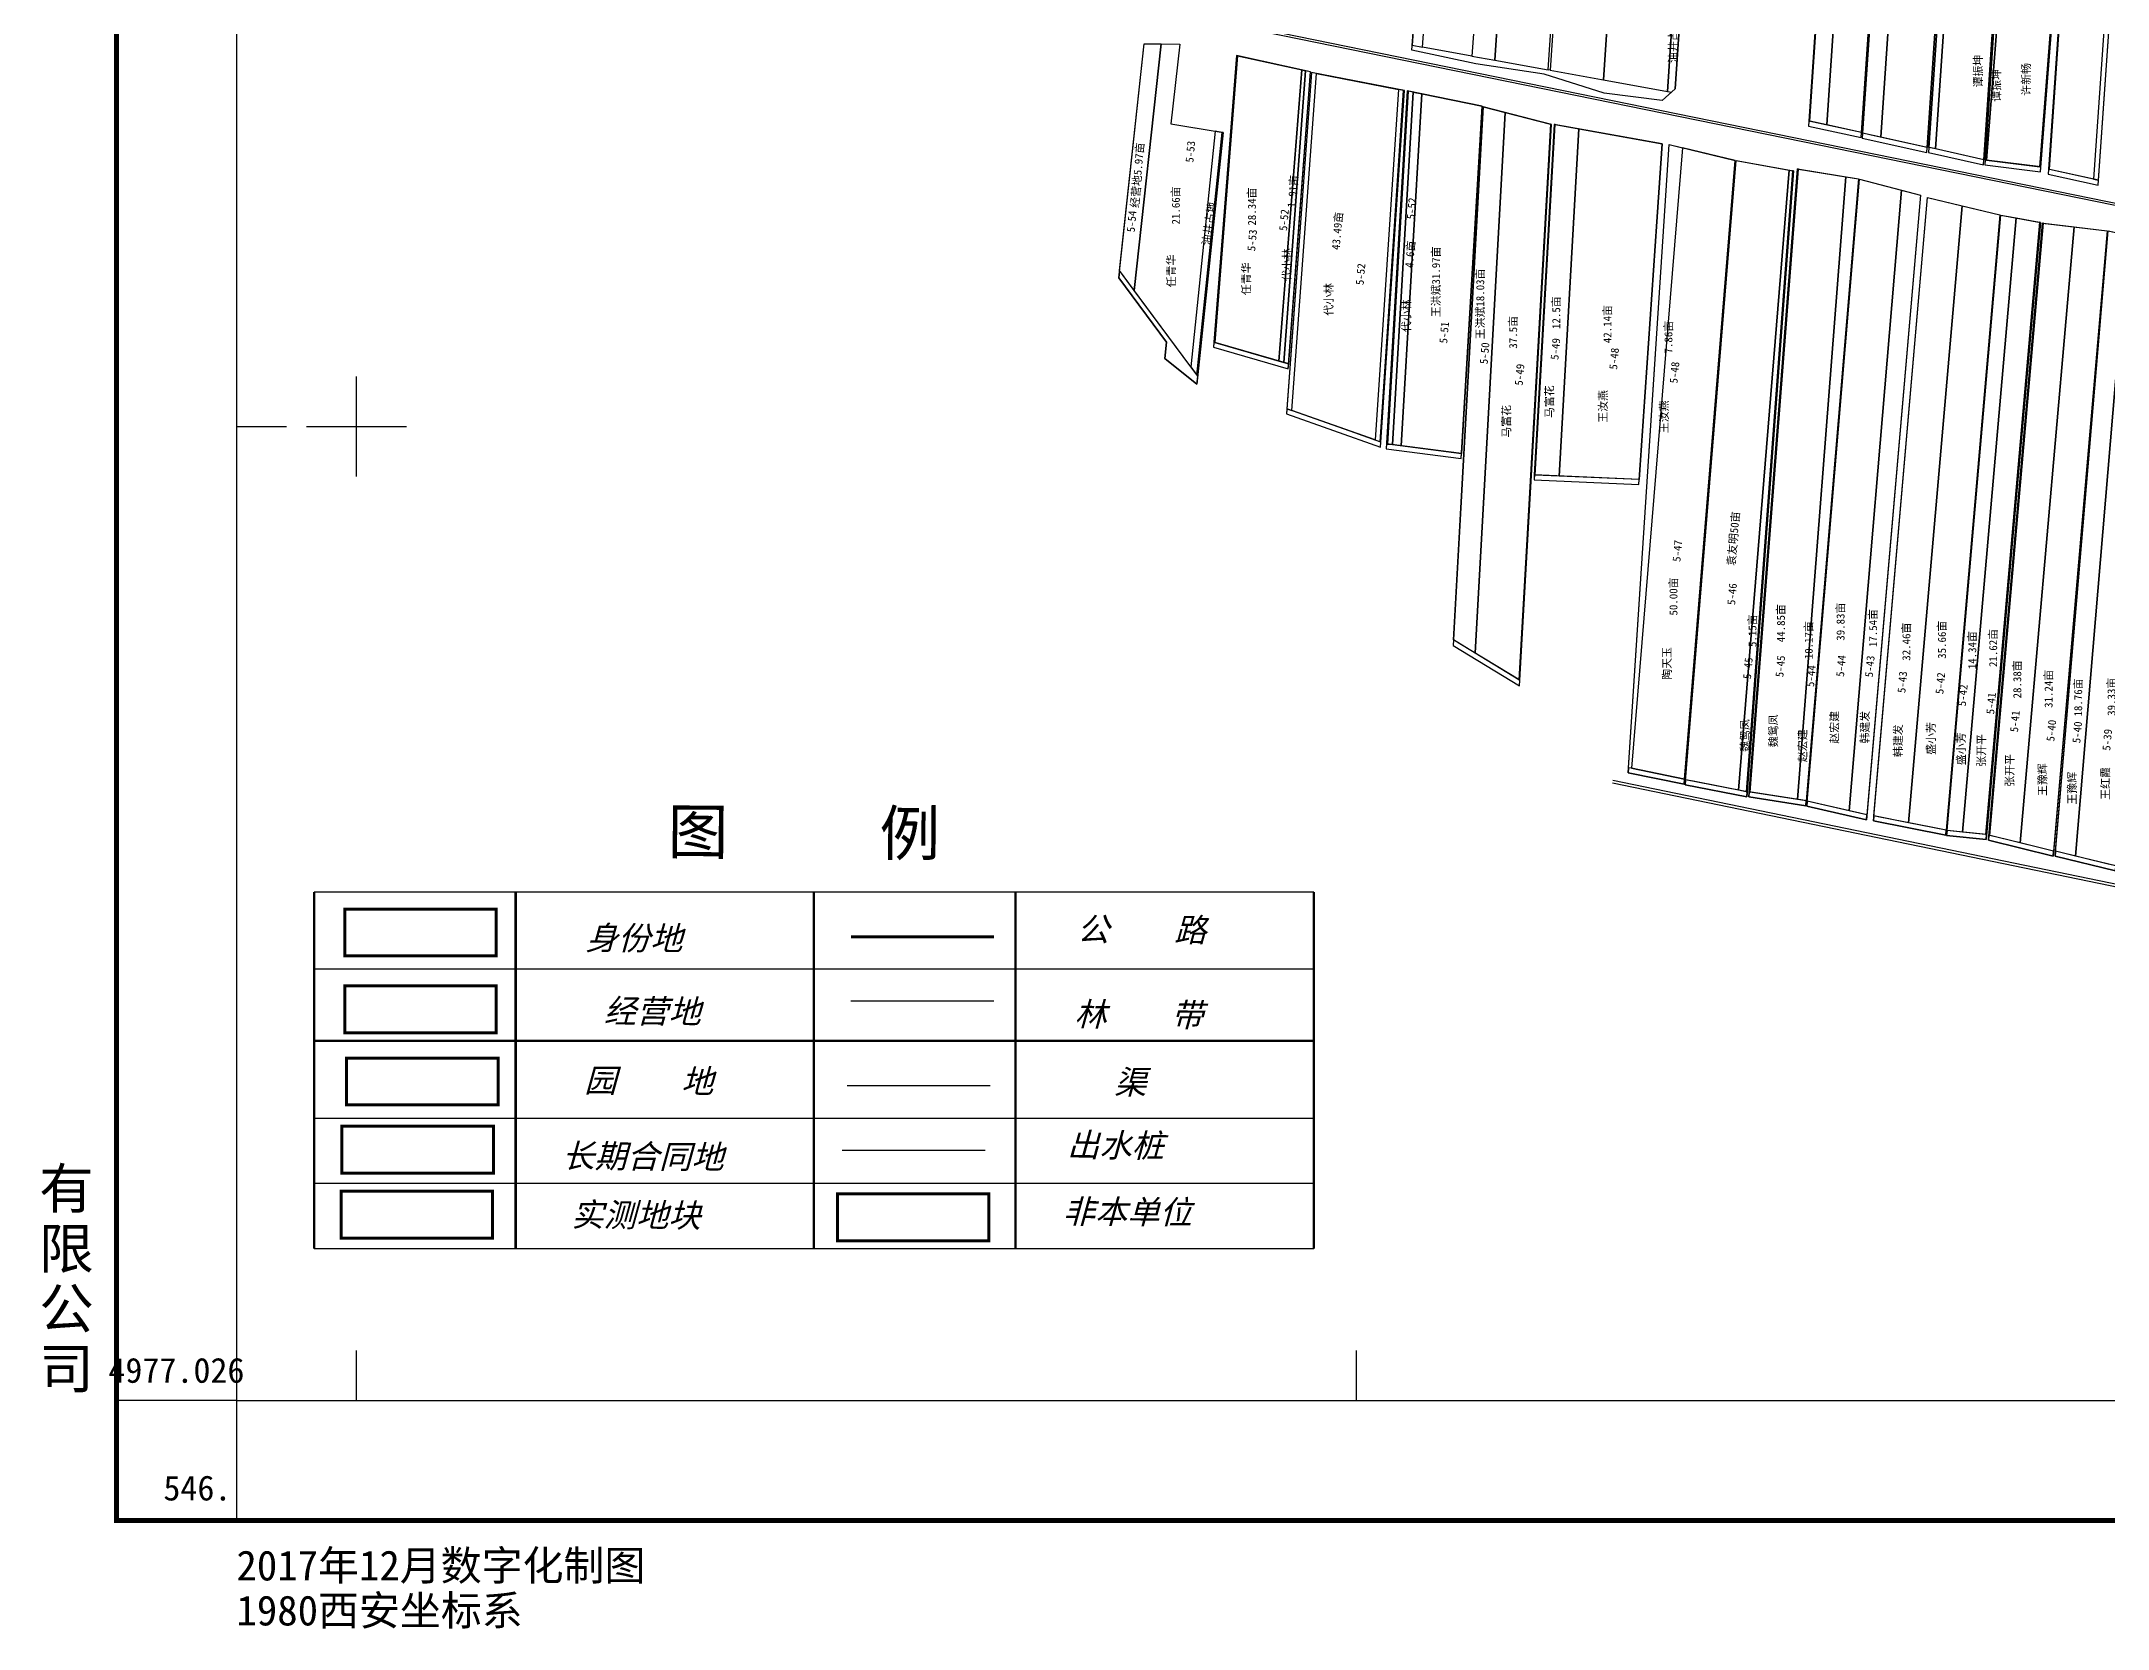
# Model space of a CAD drawing. Extents: x 546685 to 552006, y 4976723 to 4983341.
# Drawn here: x 546685 to 548751, y 4976798 to 4978385 of the extents above; entities that cross this region are included whole.
import ezdxf
from ezdxf.enums import TextEntityAlignment as Align

# ---------------------------------------------------------------- set-up
doc = ezdxf.new("R2010")
doc.units = 0
doc.header["$LTSCALE"] = 10
for name, color, linetype in [('2019-4-5', 7, 'CONTINUOUS'), ('2021新职工', 4, 'CONTINUOUS'), ('2022年', 2, 'CONTINUOUS'), ('TK', 7, 'CONTINUOUS'), ('出水桩', 2, 'CONTINUOUS'), ('图例', 7, 'CONTINUOUS'), ('地块名称', 7, 'CONTINUOUS'), ('承包户', 6, 'CONTINUOUS'), ('林带', 3, 'CONTINUOUS'), ('油井占地', 2, 'CONTINUOUS'), ('测地框', 7, 'CONTINUOUS'), ('经营地块', 1, 'CONTINUOUS'), ('路林渠', 7, 'CONTINUOUS'), ('身份地块', 1, 'CONTINUOUS'), ('身份地面积', 2, 'CONTINUOUS')]:
    doc.layers.add(name, color=color, linetype=linetype)
doc.styles.add('STYLE1', font='SIMHEI.TTF', dxfattribs={"width": 0.8, "oblique": 15, "height": 2.5})
doc.styles.add('宋体', font='SimSun.ttf')

# ---------------------------------------------------------------- blocks, each defined once
blk = doc.blocks.new('图例')
at = {"layer": '图例', "color": 7}
for p, q in [((542594.4, 4984436.4), (543594.1, 4984436.4)), ((542594.4, 4984365.1), (543594.1, 4984365.1)), ((542594.4, 4984287.3), (543594.1, 4984287.3)), ((542594.4, 4984222), (543594.1, 4984222)), ((542594.4, 4984156.7), (543594.1, 4984156.7))]:
    blk.add_line(p, q, dxfattribs=at)
at = {"layer": '图例', "color": 3, "linetype": 'Continuous'}
blk.add_line((543131.2, 4984404.5), (543274.1, 4984404.5), dxfattribs=at)
at = {"layer": '图例', "color": 7}
for points, const_width in [([(542594.4, 4984513.3), (542594.4, 4984156.7)], 2.37), ([(542594.4, 4984513.3), (543594.1, 4984513.3)], 1.48), ([(542795.9, 4984513.3), (542795.9, 4984156.7)], 2.37), ([(543094.2, 4984513.3), (543094.2, 4984156.7)], 2.37), ([(543295.7, 4984513.3), (543295.7, 4984156.7)], 2.37), ([(543594.1, 4984513.3), (543594.1, 4984156.7)], 2.37), ([(542594.4, 4984364.1), (543594.1, 4984364.1)], 1.48)]:
    blk.add_lwpolyline(points, dxfattribs=dict(at, const_width=const_width))
at = {"layer": '图例', "color": 1, "linetype": 'Continuous', "const_width": 3, "flags": 128}
blk.add_lwpolyline([(542625, 4984496.3), (542776.5, 4984496.3), (542776.5, 4984449.5), (542625, 4984449.5)], close=True, dxfattribs=at)
at = {"layer": '图例', "color": 5, "linetype": 'Continuous', "const_width": 3, "flags": 128}
blk.add_lwpolyline([(543131.2, 4984468.4), (543274.1, 4984468.4)], dxfattribs=at)
blk.add_lwpolyline([(542625, 4984419.4), (542776.5, 4984419.4), (542776.5, 4984372.6), (542625, 4984372.6)], close=True, dxfattribs=at)
at = {"layer": '图例', "color": 2, "linetype": 'Continuous', "const_width": 3, "flags": 128}
blk.add_lwpolyline([(542626.8, 4984347.3), (542778.3, 4984347.3), (542778.3, 4984300.5), (542626.8, 4984300.5)], close=True, dxfattribs=at)
at = {"layer": '图例', "color": 4, "linetype": 'Continuous', "flags": 128}
blk.add_lwpolyline([(543127.5, 4984319.9), (543270.3, 4984319.9)], dxfattribs=at)
at = {"layer": '图例', "color": 6, "linetype": 'Continuous', "const_width": 3, "flags": 128}
blk.add_lwpolyline([(542622.1, 4984279.1), (542773.6, 4984279.1), (542773.6, 4984232.3), (542622.1, 4984232.3)], close=True, dxfattribs=at)
at = {"layer": '图例', "color": 2, "linetype": 'Continuous', "flags": 128}
blk.add_lwpolyline([(543122.5, 4984255.2), (543265.3, 4984255.2)], dxfattribs=at)
at = {"layer": '图例', "color": 7, "linetype": 'Continuous', "const_width": 3, "flags": 128}
blk.add_lwpolyline([(542621.3, 4984214), (542772.9, 4984214), (542772.9, 4984167.1), (542621.3, 4984167.1)], close=True, dxfattribs=at)
at = {"layer": '图例', "color": 4, "linetype": 'Continuous', "const_width": 3, "flags": 128}
blk.add_lwpolyline([(543117.6, 4984211.4), (543269.2, 4984211.4), (543269.2, 4984164.6), (543117.6, 4984164.6)], close=True, dxfattribs=at)
at = {"layer": '图例', "color": 7, "style": 'STYLE1'}
blk.add_text('图     例', height=44.45, rotation=359.5492, dxfattribs=at).set_placement((542947.8, 4984551.8))
at = {"layer": '图例', "color": 1, "style": 'STYLE1', "oblique": 15}
blk.add_text('身份地', height=23.71, rotation=359.5492, dxfattribs=at).set_placement((542865.8, 4984455.8))
at = {"layer": '图例', "color": 7, "style": 'STYLE1', "oblique": 15}
for s, p in [(' 公\u3000\u3000路', (543341.2, 4984464.6)), ('实测地块', (542851.6, 4984179))]:
    blk.add_text(s, height=23.71, rotation=359.5492, dxfattribs=at).set_placement(p)
at = {"layer": '图例', "color": 5, "style": 'STYLE1', "oblique": 15}
blk.add_text('经营地', height=23.71, rotation=359.5492, dxfattribs=at).set_placement((542884.1, 4984382.7))
at = {"layer": '图例', "color": 3, "style": 'STYLE1', "oblique": 15}
blk.add_text('  林    带', height=23.71, rotation=359.5492, dxfattribs=at).set_placement((543322.3, 4984379.7))
at = {"layer": '图例', "color": 2, "style": 'STYLE1', "oblique": 15}
for s, p in [('园    地', (542864.5, 4984313.2)), ('出水桩', (543347.2, 4984248.6))]:
    blk.add_text(s, height=23.71, rotation=359.5492, dxfattribs=at).set_placement(p)
at = {"layer": '图例', "color": 4, "style": 'STYLE1', "oblique": 15}
for s, p in [('   渠', (543346, 4984311.9)), ('非本单位', (543342.8, 4984182.2))]:
    blk.add_text(s, height=23.71, rotation=359.5492, dxfattribs=at).set_placement(p)
at = {"layer": '图例', "color": 6, "style": 'STYLE1', "oblique": 15}
blk.add_text('长期合同地', height=23.71, rotation=359.5492, dxfattribs=at).set_placement((542842.3, 4984237.8))

msp = doc.modelspace()

# ---------------------------------------------------------------- linework, layer by layer
at = {"layer": '2019-4-5', "color": 2, "linetype": 'Continuous', "flags": 128}
msp.add_lwpolyline([(548325.7, 4978557.1), (548325, 4978557.5), (548276.5, 4978566.6), (548282.6, 4978656.8), (548327.2, 4978664.3), (548347.5, 4978946.9), (548288.3, 4978964.9), (548247.1, 4978346.8), (548310.9, 4978335.3)], close=True, dxfattribs=at)
at = {"layer": '2019-4-5', "color": 3, "linetype": 'Continuous', "flags": 128}
msp.add_lwpolyline([(548065.2, 4978332.9), (548125.6, 4978320.4), (548105, 4977973), (548044.6, 4977980.8)], close=True, dxfattribs=at)
for points, elevation in [([(548126.6, 4978319.8), (548148.7, 4978314.2), (548118.6, 4977773.5), (548096.9, 4977786.7)], 290.3), ([(548379.8, 4978266.1), (548432.8, 4978256.6), (548382, 4977636.5), (548329.1, 4977646.9)], 291.5)]:
    msp.add_lwpolyline(points, close=True, dxfattribs=dict(at, elevation=elevation))
at = {"layer": '2021新职工', "color": 1, "linetype": 'Continuous', "flags": 128}
for points in [[(548179.5, 4978983.1), (548163.1, 4978986.1), (548161, 4978986.5), (548115.2, 4978370.7), (548138.4, 4978366.5)], [(548735.7, 4978873.3), (548780.1, 4978865.6), (548736.9, 4978247.5), (548692.9, 4978257.3)], [(548085.3, 4978780.3), (548145, 4978771.4), (548115.2, 4978370.7), (548066, 4978379.6), (548077.8, 4978538.4), (548100.7, 4978536.2), (548104.8, 4978597.2), (548072.3, 4978606.4)], [(547881.1, 4978370.9), (547945.4, 4978356.8), (547922.3, 4978065.6), (547858.4, 4978084.2)]]:
    msp.add_lwpolyline(points, close=True, dxfattribs=at)
at = {"layer": '2021新职工', "color": 1, "linetype": 'Continuous', "elevation": 290.4, "flags": 128}
msp.add_lwpolyline([(547804.6, 4978382.8), (547823.3, 4978382.6), (547814.3, 4978302.8), (547858.7, 4978295.5), (547834.2, 4978059.9), (547777.7, 4978136.3)], close=True, dxfattribs=at)
at = {"layer": '2022年', "color": 4, "linetype": 'Continuous', "elevation": 289.9, "flags": 128}
msp.add_lwpolyline([(548621.3, 4978898), (548668.7, 4978888.3), (548627.4, 4978267), (548579.1, 4978277.7)], close=True, dxfattribs=at)
at = {"layer": '2022年', "color": 4, "linetype": 'Continuous', "flags": 128}
msp.add_lwpolyline([(548669.4, 4978888.2), (548678.3, 4978886.3), (548629.8, 4978266.6), (548628.5, 4978266.8)], close=True, dxfattribs=at)
at = {"layer": 'TK', "linetype": 'Continuous'}
for p, q in [((547000, 4977950), (547000, 4978050)), ((546880, 4978000), (546930, 4978000)), ((546950, 4978000), (547050, 4978000)), ((547000, 4977026), (547000, 4977076)), ((548000, 4977026), (548000, 4977076)), ((546880, 4977026), (546760, 4977026)), ((546880, 4977026), (546880, 4976906))]:
    msp.add_line(p, q, dxfattribs=at)
at = {"layer": 'TK', "linetype": 'Continuous', "const_width": 5, "flags": 128}
msp.add_lwpolyline([(546760, 4976906), (552000, 4976906), (552000, 4983146), (546760, 4983146)], close=True, dxfattribs=at)
at = {"layer": 'TK', "linetype": 'Continuous', "flags": 128}
msp.add_lwpolyline([(546880, 4977026), (551880, 4977026), (551880, 4983026), (546880, 4983026)], close=True, dxfattribs=at)
at = {"layer": '出水桩', "color": 2, "linetype": 'Continuous', "flags": 128}
for points in [[(548193.8, 4978356.5), (548191.8, 4978356.8), (548232.9, 4978973.4), (548234.9, 4978973.1)], [(548495.1, 4978922.6), (548494.1, 4978922.8), (548452.4, 4978305.6), (548453.4, 4978305.4)], [(548732.4, 4978874.6), (548731.4, 4978874.8), (548683.3, 4978259.9), (548684.3, 4978259.8)], [(548735.7, 4978873.3), (548734.7, 4978873.5), (548691.9, 4978257.5), (548692.9, 4978257.3)], [(547881.1, 4978370.9), (547880.1, 4978371.2), (547857.4, 4978084.5), (547858.4, 4978084.2)], [(548048, 4978336.1), (548047, 4978336.3), (548023.5, 4977984.9), (548024.4, 4977984.6)], [(548051.7, 4978335.7), (548050.7, 4978335.9), (548030, 4977982.7), (548031, 4977982.6)], [(548195.1, 4978302.3), (548194.1, 4978302.6), (548162.2, 4977746.9), (548163.2, 4977746.3)], [(548198.6, 4978302.1), (548197.6, 4978302.3), (548177.8, 4977951.7), (548178.8, 4977951.6)], [(547866.6, 4978294.2), (547865.6, 4978294.3), (547840.3, 4978051.6), (547841.2, 4978050.4)], [(548436.9, 4978255.8), (548435.9, 4978256), (548389.7, 4977634.9), (548390.7, 4977634.7)], [(548441.9, 4978257.6), (548440.9, 4978257.8), (548392.5, 4977634.7), (548393.5, 4977634.5)], [(548683.9, 4978204.2), (548682.9, 4978204.4), (548629.1, 4977592.2), (548630.1, 4977592.1)], [(548687.1, 4978203.4), (548686.1, 4978203.5), (548632.4, 4977591.4), (548633.4, 4977591.1)]]:
    msp.add_lwpolyline(points, close=True, dxfattribs=at)
at = {"layer": '林带', "color": 3, "linetype": 'Continuous', "flags": 128}
for points in [[(548452.4, 4978305.6), (548452.1, 4978300.6), (548504.7, 4978289.2), (548505.1, 4978294.3)], [(548517.6, 4978290.9), (548507.6, 4978293.1), (548506.1, 4978293.4), (548505.8, 4978288.4), (548570.3, 4978274.3), (548570.6, 4978279.3)], [(548574.5, 4978278.7), (548572.3, 4978279.2), (548572, 4978274.1), (548627.1, 4978262), (548627.4, 4978267)], [(548684.3, 4978259.8), (548629.8, 4978266.6), (548628.5, 4978266.8), (548628.2, 4978261.8), (548683.9, 4978254.8)], [(548691.9, 4978257.5), (548691.5, 4978252.5), (548741.5, 4978241.4), (548741.8, 4978246.4), (548692.9, 4978257.3)], [(547782.7, 4978129.6), (547763.1, 4978156.2), (547762.3, 4978148.8), (547809.9, 4978084.4), (547808.5, 4978068), (547840.4, 4978042.4), (547841.2, 4978050.4), (547834.2, 4978059.9)], [(547857.4, 4978084.5), (547857, 4978079.4), (547931.8, 4978057.7), (547932.2, 4978062.8)], [(547930.3, 4978017.8), (547930, 4978012.7), (548024.1, 4977979.4), (548024.4, 4977984.6), (547993.5, 4977995.5)], [(548030, 4977982.7), (548029.7, 4977977.7), (548104.7, 4977968), (548105, 4977973)], [(548282.6, 4977947.1), (548275.4, 4977947.4), (548177.8, 4977951.7), (548177.5, 4977946.7), (548282.2, 4977942.1)], [(548103.2, 4977782.9), (548096.9, 4977786.7), (548096.6, 4977781), (548162.9, 4977740.7), (548163.2, 4977746.3)], [(548275, 4977658.3), (548272, 4977658.9), (548271.6, 4977653.9), (548327.5, 4977642.4), (548327.9, 4977647.4)], [(548336.8, 4977645.4), (548329.1, 4977646.9), (548328.7, 4977641.9), (548390.4, 4977629.7), (548390.7, 4977634.7)], [(548392.5, 4977634.7), (548392.2, 4977629.7), (548449.3, 4977620.9), (548449.8, 4977625.9), (548446.4, 4977626.4)], [(548450.7, 4977625.5), (548450.2, 4977620.4), (548509.9, 4977606.8), (548510.3, 4977611.8), (548503.3, 4977613.4)], [(548521.6, 4977609.8), (548517.4, 4977610.6), (548517, 4977605.6), (548589.2, 4977591.3), (548589.6, 4977596.3), (548574.7, 4977599.3)], [(548630.1, 4977592.1), (548590.5, 4977596), (548590, 4977591.1), (548629.7, 4977587.1)], [(548632.4, 4977591.4), (548632, 4977586.3), (548696.5, 4977570.5), (548696.9, 4977575.5), (548686.4, 4977578.1)], [(548751.7, 4977562.5), (548699.1, 4977575.3), (548698.6, 4977570.3), (548758.9, 4977555.6), (548759.4, 4977560.6)]]:
    msp.add_lwpolyline(points, close=True, dxfattribs=at)
at = {"layer": '油井占地', "color": 2, "linetype": 'Continuous', "flags": 128}
for points in [[(548332.9, 4978551.4), (548325.7, 4978557.1), (548310.9, 4978335.3), (548314.9, 4978334.5), (548318.7, 4978337.8)], [(548077.8, 4978538.4), (548067.3, 4978539.4), (548055.6, 4978381.4), (548066, 4978379.6)], [(547865.6, 4978294.3), (547858.7, 4978295.5), (547834.2, 4978059.9), (547840.3, 4978051.6)]]:
    msp.add_lwpolyline(points, close=True, dxfattribs=at)
at = {"layer": '测地框', "linetype": 'Continuous', "flags": 128}
for points, elevation in [([(548101.3, 4978995.3), (548163.1, 4978986.1), (548228.3, 4978974.1), (548287.5, 4978965.1), (548347.5, 4978946.9), (548327.2, 4978664.3), (548282.6, 4978656.8), (548276.5, 4978566.6), (548325, 4978557.5), (548332.9, 4978551.4), (548318.7, 4978337.8), (548305.6, 4978326.3), (548247.8, 4978333.6), (548187.6, 4978352.5), (548119.3, 4978362.8), (548055.2, 4978376.4), (548067.3, 4978539.4), (548100.7, 4978536.2), (548104.8, 4978597.2), (548072.3, 4978606.4)], 289.4), ([(548547, 4978912.8), (548494.1, 4978922.8), (548452.1, 4978300.6), (548504.7, 4978289.2)], 289.9), ([(548612.3, 4978899.9), (548548, 4978912.5), (548505.8, 4978288.4), (548570.3, 4978274.3)], 289.9), ([(548668.7, 4978888.3), (548614.5, 4978899.4), (548572, 4978274.1), (548627.1, 4978262)], 289.9), ([(548732.4, 4978874.6), (548669.4, 4978888.2), (548628.2, 4978261.8), (548683.9, 4978254.8)], 289.9), ([(548785, 4978864.7), (548734.7, 4978873.5), (548691.5, 4978252.5), (548741.5, 4978241.4)], 289.7), ([(547787.8, 4978383), (547823.3, 4978382.6), (547814.3, 4978302.8), (547866.6, 4978294.2), (547840.4, 4978042.4), (547808.5, 4978068), (547809.9, 4978084.4), (547762.3, 4978148.8)], 290.4), ([(547953.9, 4978354.9), (547880.1, 4978371.2), (547857, 4978079.4), (547931.8, 4978057.7)], 290.2), ([(548048, 4978336.1), (547955, 4978354.2), (547930, 4978012.7), (548024.1, 4977979.4)], 290.3), ([(548125.6, 4978320.4), (548050.7, 4978335.9), (548029.7, 4977977.7), (548104.7, 4977968)], 290.3), ([(548195.1, 4978302.3), (548126.6, 4978319.8), (548096.6, 4977781), (548162.9, 4977740.7)], 290.3), ([(548305.6, 4978283), (548197.6, 4978302.3), (548177.5, 4977946.7), (548282.2, 4977942.1)], 290.1), ([(548327.5, 4977642.4), (548271.6, 4977653.9), (548312.5, 4978282.2), (548378.8, 4978266.3)], 291.4), ([(548390.4, 4977629.7), (548328.7, 4977641.9), (548379.8, 4978266.1), (548436.9, 4978255.8)], 291.5), ([(548449.3, 4977620.9), (548392.2, 4977629.7), (548440.9, 4978257.8), (548502.1, 4978247.8)], 291.6), ([(548509.9, 4977606.8), (548450.2, 4977620.4), (548503.1, 4978247.4), (548564.1, 4978231.4)], 291.4), ([(548589.2, 4977591.3), (548517, 4977605.6), (548571.1, 4978229.1), (548643.4, 4978211.8)], 291.4), ([(548629.7, 4977587.1), (548590, 4977591.1), (548644.4, 4978211.5), (548683.9, 4978204.2)], 291.2), ([(548696.5, 4977570.5), (548632, 4977586.3), (548686.1, 4978203.5), (548750.5, 4978196)], 291.3), ([(548758.9, 4977555.6), (548698.6, 4977570.3), (548751.7, 4978195.8), (548813.7, 4978182)], 291.4)]:
    msp.add_lwpolyline(points, close=True, dxfattribs=dict(at, elevation=elevation))
at = {"layer": '经营地块', "color": 5, "linetype": 'Continuous', "flags": 128}
msp.add_lwpolyline([(548495.1, 4978922.6), (548511.9, 4978919.4), (548470.2, 4978301.8), (548453.4, 4978305.4)], close=True, dxfattribs=at)
at = {"layer": '经营地块', "color": 1, "linetype": 'Continuous', "flags": 128}
for points in [[(548678.3, 4978886.3), (548669.4, 4978888.2), (548628.5, 4978266.8), (548629.8, 4978266.6)], [(547945.4, 4978356.8), (547949, 4978356), (547927.3, 4978064.2), (547922.3, 4978065.6)], [(547959.9, 4978353.3), (548042, 4978337.3), (548018.6, 4977986.7), (547935.2, 4978016.1)], [(548056.6, 4978334.7), (548065.2, 4978332.9), (548044.6, 4977980.8), (548036, 4977982)]]:
    msp.add_lwpolyline(points, close=True, dxfattribs=at)
at = {"layer": '经营地块', "color": 5, "linetype": 'Continuous', "elevation": 290.4, "flags": 128}
msp.add_lwpolyline([(547787.8, 4978383), (547804.6, 4978382.8), (547777.7, 4978136.3), (547763.1, 4978156.2)], close=True, dxfattribs=at)
at = {"layer": '路林渠', "color": 3, "linetype": 'Continuous', "flags": 128}
for points in [[(548785, 4978864.7), (548780.1, 4978865.6), (548736.9, 4978247.5), (548741.8, 4978246.4)], [(547953.9, 4978354.9), (547949, 4978356), (547927.3, 4978064.2), (547932.2, 4978062.8)], [(547959.9, 4978353.3), (547955, 4978354.2), (547930.3, 4978017.8), (547935.2, 4978016.1)], [(548047, 4978336.3), (548042, 4978337.3), (548018.6, 4977986.7), (548023.5, 4977984.9)], [(548056.6, 4978334.7), (548051.7, 4978335.7), (548031, 4977982.6), (548036, 4977982)]]:
    msp.add_lwpolyline(points, close=True, dxfattribs=at)
at = {"layer": '路林渠', "color": 4, "linetype": 'Continuous', "flags": 128}
for points, elevation in [([(549294.8, 4978111.8), (547231.5, 4978533)], 291.6), ([(549295, 4978114), (547231.7, 4978535.2)], 291.4), ([(549228.6, 4977442.8), (548256.1, 4977643.5)], 293.2), ([(549228.8, 4977445.5), (548256.3, 4977646.2)], 292.5)]:
    msp.add_lwpolyline(points, dxfattribs=dict(at, elevation=elevation))
at = {"layer": '身份地块', "color": 1, "linetype": 'Continuous', "flags": 128}
for points in [[(548232.9, 4978973.4), (548228.3, 4978974.1), (548179.5, 4978983.1), (548138.4, 4978366.5), (548191.8, 4978356.8)], [(548288.3, 4978964.9), (548287.5, 4978965.1), (548286.3, 4978965.3), (548234.9, 4978973.1), (548193.8, 4978356.5), (548245.1, 4978347.2), (548247.1, 4978346.8)], [(548511.9, 4978919.4), (548547, 4978912.8), (548505.1, 4978294.3), (548470.2, 4978301.8)], [(548731.4, 4978874.8), (548678.3, 4978886.3), (548629.8, 4978266.6), (548683.3, 4978259.9)], [(547949, 4978356), (547881.1, 4978370.9), (547858.4, 4978084.2), (547927.3, 4978064.2)], [(548125.6, 4978320.4), (548056.6, 4978334.7), (548036, 4977982), (548105, 4977973)], [(548198.6, 4978302.1), (548222.2, 4978297.9), (548202.6, 4977950.6), (548178.8, 4977951.6)], [(548222.2, 4978297.9), (548305.6, 4978283), (548282.6, 4977947.1), (548202.6, 4977950.6)], [(548312.5, 4978282.2), (548326.1, 4978279), (548275, 4977658.3), (548272, 4977658.9)], [(548378.8, 4978266.3), (548326.1, 4978279), (548275, 4977658.3), (548327.9, 4977647.4)], [(548441.9, 4978257.6), (548489.3, 4978249.9), (548441, 4977627.2), (548393.5, 4977634.5)], [(548489.3, 4978249.9), (548502.1, 4978247.8), (548449.8, 4977625.9), (548441, 4977627.2)], [(548687.1, 4978203.4), (548717.6, 4978199.9), (548663.5, 4977583.7), (548633.4, 4977591.1)], [(548717.6, 4978199.9), (548750.5, 4978196), (548696.9, 4977575.5), (548663.5, 4977583.7)]]:
    msp.add_lwpolyline(points, close=True, dxfattribs=at)
for points, elevation in [([(548548, 4978912.5), (548566.3, 4978908.9), (548524.3, 4978289.4), (548506.1, 4978293.4)], 289.9), ([(548566.3, 4978908.9), (548612.3, 4978899.9), (548570.6, 4978279.3), (548524.3, 4978289.4)], 289.9), ([(548614.5, 4978899.4), (548621.3, 4978898), (548579.1, 4978277.7), (548572.3, 4978279.2)], 289.9), ([(548148.7, 4978314.2), (548194.1, 4978302.6), (548162.2, 4977746.9), (548118.6, 4977773.5)], 290.3), ([(548432.8, 4978256.6), (548435.9, 4978256), (548389.7, 4977634.9), (548382, 4977636.5)], 291.5), ([(548503.1, 4978247.4), (548544.9, 4978236.4), (548492.6, 4977615.9), (548450.7, 4977625.5)], 291.4), ([(548544.9, 4978236.4), (548564.1, 4978231.4), (548510.3, 4977611.8), (548492.6, 4977615.9)], 291.4), ([(548571.1, 4978229.1), (548605.5, 4978220.9), (548551.8, 4977603.8), (548517.4, 4977610.6)], 291.4), ([(548605.5, 4978220.9), (548643.4, 4978211.8), (548589.6, 4977596.3), (548551.8, 4977603.8)], 291.4), ([(548644.4, 4978211.5), (548659.7, 4978208.7), (548605.9, 4977594.5), (548590.5, 4977596)], 291.2), ([(548659.7, 4978208.7), (548682.9, 4978204.4), (548629.1, 4977592.2), (548605.9, 4977594.5)], 291.2), ([(548751.7, 4978195.8), (548771.4, 4978191.4), (548718.8, 4977570.5), (548699.1, 4977575.3)], 291.4), ([(548771.4, 4978191.4), (548813.7, 4978182), (548759.4, 4977560.6), (548718.8, 4977570.5)], 291.4)]:
    msp.add_lwpolyline(points, close=True, dxfattribs=dict(at, elevation=elevation))

# ---------------------------------------------------------------- block references
at = {"layer": '身份地块', "color": 1, "linetype": 'Continuous'}
msp.add_blockref('图例', (4363.3, -6978.8), dxfattribs=at)

# ---------------------------------------------------------------- texts
at = {"layer": '2019-4-5', "color": 3, "linetype": 'Continuous', "style": '宋体'}
for s, rotation, p in [('王洪斌31.97亩', 90, (548083.5, 4978109.4)), ('王洪斌18.03亩', 90, (548127.7, 4978087.3)), ('袁友明50亩', 85, (548378.5, 4977860.5, 290.5))]:
    msp.add_text(s, height=8, rotation=rotation, dxfattribs=at).set_placement(p)
for s, p in [('5-51', (548087.7, 4978094.1)), ('5-50', (548128.1, 4978073.4)), ('5-46', (548375.6, 4977832.5))]:
    msp.add_text(s, height=8, rotation=85, dxfattribs=at).set_placement(p, align=Align.MIDDLE)
at = {"layer": '2021新职工', "color": 4, "linetype": 'Continuous', "style": '宋体'}
for s, p in [('21.66亩', (547823.3, 4978202.2)), ('28.34亩', (547899.4, 4978201.1))]:
    msp.add_text(s, height=8, rotation=90, dxfattribs=at).set_placement(p)
for p in [(547814.5, 4978155.8), (547889.5, 4978147.9)]:
    msp.add_text('任青华', height=8, rotation=90, dxfattribs=at).set_placement(p, align=Align.MIDDLE)
at = {"layer": '2022年', "color": 4, "linetype": 'Continuous', "style": '宋体'}
for p in [(548621.3, 4978355.6), (548639.6, 4978341.3)]:
    msp.add_text('谭振坤', height=8, rotation=90, dxfattribs=at).set_placement(p, align=Align.MIDDLE)
at = {"layer": 'TK', "linetype": 'Continuous', "style": '宋体'}
for s, p in [('有', (546710, 4977206)), ('限', (546710, 4977146)), ('公', (546710, 4977086)), ('司', (546710, 4977026))]:
    msp.add_text(s, height=40, dxfattribs=at).set_placement(p, align=Align.BOTTOM_CENTER)
msp.add_text('4977.026', height=25, dxfattribs=at).set_placement((546820, 4977056), align=Align.MIDDLE)
msp.add_text('546.', height=25, dxfattribs=at).set_placement((546875, 4976938.5), align=Align.MIDDLE_RIGHT)
for s, p in [('2017年12月数字化制图', (546880, 4976861)), ('1980西安坐标系', (546880, 4976816))]:
    msp.add_text(s, height=30, dxfattribs=at).set_placement(p, align=Align.MIDDLE_LEFT)
at = {"layer": '地块名称', "color": 1, "linetype": 'Continuous', "style": '宋体'}
for s, p in [('5-53', (547833.9, 4978275)), ('5-54', (547775.2, 4978205.3)), ('5-52', (547927.5, 4978206.7)), ('5-52', (548055.1, 4978218.2)), ('5-53', (547895.7, 4978186.4)), ('5-52', (548004.1, 4978152.5)), ('5-49', (548198.9, 4978077.7)), ('5-48', (548257.6, 4978068)), ('5-49', (548163.1, 4978052)), ('5-48', (548318, 4978054.1)), ('5-47', (548320.9, 4977875.7)), ('5-45', (548391.4, 4977758.4)), ('5-45', (548423.8, 4977760.3)), ('5-44', (548454.5, 4977750.6)), ('5-44', (548484.5, 4977760.7)), ('5-43', (548513.3, 4977760.2)), ('5-43', (548545.8, 4977744.5)), ('5-42', (548583.8, 4977743.4)), ('5-42', (548606.3, 4977731.3)), ('5-41', (548634.6, 4977723.2)), ('5-41', (548658.4, 4977705.3)), ('5-40', (548694.8, 4977696)), ('5-40', (548720.7, 4977694.3)), ('5-39', (548750.7, 4977686.8))]:
    msp.add_text(s, height=8, rotation=85, dxfattribs=at).set_placement(p, align=Align.MIDDLE)
at = {"layer": '承包户', "color": 1, "linetype": 'Continuous', "style": '宋体'}
for s, p in [('许新畅', (548669.3, 4978347.4)), ('代小林', (547930.2, 4978162.1)), ('代小林', (547972, 4978127.3)), ('代小林', (548049.6, 4978110.9)), ('马富花', (548192.6, 4978025)), ('王汝燕', (548246.3, 4978020.3)), ('马富花', (548149.5, 4978005.3)), ('王汝燕', (548307.3, 4978009.9)), ('陶天玉', (548310.2, 4977763.2)), ('魏鸳凤', (548388.1, 4977691.1)), ('魏鸳凤', (548416.6, 4977695.8)), ('赵宏建', (548477.6, 4977699.3)), ('韩建发', (548508.1, 4977699.4, -291.4)), ('韩建发', (548541.4, 4977685.9)), ('盛小芳', (548574.2, 4977688.2)), ('赵宏建', (548445.8, 4977680.8)), ('盛小芳', (548604.4, 4977677.8)), ('张开平', (548624.7, 4977676.2, -290.1)), ('张开平', (548653, 4977656.2, -290.1)), ('王豫辉', (548685.7, 4977647, -290.1)), ('王红霞', (548748.6, 4977643.2, -290.1)), ('王豫辉', (548715.3, 4977638.4, -290.1))]:
    msp.add_text(s, height=8, rotation=90, dxfattribs=at).set_placement(p, align=Align.MIDDLE)
at = {"layer": '油井占地', "color": 1, "linetype": 'Continuous', "style": '宋体'}
for rotation, p in [(90, (548316.2, 4978385.6, -289.9)), (81.8635, (547852.4, 4978203))]:
    msp.add_text('油井占地', height=8, rotation=rotation, dxfattribs=at).set_placement(p, align=Align.MIDDLE)
at = {"layer": '身份地面积', "color": 5, "linetype": 'Continuous', "style": '宋体'}
msp.add_text('经营地5.97亩', height=8, rotation=85, dxfattribs=at).set_placement((547782.1, 4978218.6, 290.5))
at = {"layer": '身份地面积', "color": 1, "linetype": 'Continuous', "style": '宋体'}
for s, rotation, p in [('1.91亩', 85, (547938.8, 4978218.8)), ('43.49亩', 85, (547983.1, 4978176.5, 290.5)), ('4.6亩', 85, (548056.4, 4978158.6, 290.5)), ('12.5亩', 90, (548203.7, 4978097.7)), ('42.14亩', 90, (548254.9, 4978083.5)), ('37.5亩', 90, (548160.6, 4978078)), ('7.86亩', 90, (548315.9, 4978073.2)), ('50.00亩', 90, (548320.9, 4977811.1)), ('39.83亩', 90, (548488, 4977785.9)), ('5.15亩', 90, (548399.9, 4977779.6)), ('44.85亩', 90, (548428.4, 4977784.4)), ('10.17亩', 90, (548456.2, 4977767.4)), ('17.54亩', 90, (548520.5, 4977779.5, -291.4)), ('32.46亩', 90, (548553.8, 4977765.9)), ('35.66亩', 90, (548589.4, 4977767.8)), ('14.34亩', 90, (548619.7, 4977757.4)), ('21.62亩', 90, (548640.6, 4977759.6)), ('28.38亩', 90, (548664.7, 4977728.2)), ('31.24亩', 90, (548696, 4977718.7)), ('18.76亩', 90, (548725.6, 4977710.1)), ('39.33亩', 90, (548758.9, 4977710.8, 291.3))]:
    msp.add_text(s, height=8, rotation=rotation, dxfattribs=at).set_placement(p)

doc.saveas('drawing.dxf')
